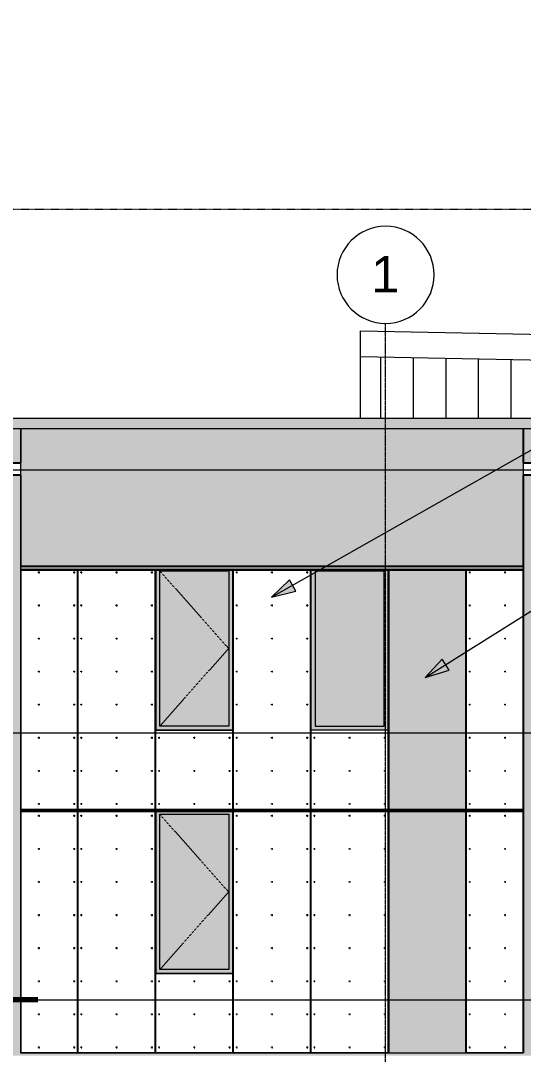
# Model space of a CAD drawing. Header units: inches. Extents: x 1750 to 8392, y -264 to 660.
# Drawn here: x 3301 to 3549, y 109 to 620 of the extents above; entities that cross this region are included whole.
import ezdxf

# ---------------------------------------------------------------- set-up
doc = ezdxf.new("R2010")
doc.units = ezdxf.units.IN
doc.header["$MEASUREMENT"] = 0
for name, pattern in [('Aligning Line 1_8_', [0.25, 0.125, -0.125]), ('Dash', [0.25, 0.125, -0.125]), ('Grid Line 1_2_', [0.875, 0.5, -0.125, 0.125, -0.125])]:
    doc.linetypes.add(name, pattern=pattern)
for name, color, linetype, lineweight in [('0-1', 7, 'Continuous', 5), ('A-AREA', 32, 'Continuous', 70), ('A-CLNG-1', 13, 'Continuous', 5), ('A-FLOR-LEVL-1', 51, 'Grid Line 1_2_', 9), ('A-GENM', 5, 'Continuous', 9), ('A-GLAZ-1', 151, 'Continuous', 9), ('A-GLAZ-HDLN', 1, 'Dash', 13), ('A-ROOF-1', 132, 'Continuous', 9), ('A-WALL-2', 113, 'Continuous', 9), ('A-WALL-PATT-1', 111, 'Continuous', 9), ('G-ANNO-SYMB', 111, 'Aligning Line 1_8_', 9), ('G-ANNO-SYMB-1', 147, 'Aligning Line 1_8_', 9), ('G-ANNO-TEXT', 231, 'Continuous', 9), ('S-FNDN-1', 32, 'Continuous', 9), ('S-GRID-1', 1, 'Grid Line 1_2_', 9), ('S-GRID-IDEN', 1, 'Continuous', 9)]:
    doc.layers.add(name, color=color, linetype=linetype, lineweight=lineweight)
doc.styles.add('Arial_1', font='arial.ttf', dxfattribs={"height": 18})

# ---------------------------------------------------------------- blocks, each defined once
blk = doc.blocks.new('CTR - 1st Phase - Common Walls_rvt-1-BUILDING ELEVATION - EAST')
at = {"layer": 'A-FLOR-LEVL-1'}
for p, q in [((1830.2, 398), (4168.71, 398)), ((1830.2, 268), (4168.71, 268)), ((1830.2, 136), (4168.71, 136))]:
    blk.add_line(p, q, dxfattribs=at)
at = {"layer": 'G-ANNO-SYMB-1'}
for q in [(4072.04, 526.95), (4071.96, 526.95)]:
    blk.add_line((1926.86, 526.95), q, dxfattribs=at)
blk = doc.blocks.new('CTR - 1st Phase -Stairs _ Elevators_rvt-1-BUILDING ELEVATION - EAST')
at = {"layer": 'A-FLOR-LEVL-1'}
for p, q in [((1830.2, 398), (4168.71, 398)), ((1830.2, 268), (4168.71, 268)), ((1830.2, 136), (4168.71, 136))]:
    blk.add_line(p, q, dxfattribs=at)
at = {"layer": 'G-ANNO-SYMB-1'}
blk.add_line((1926.86, 526.95), (4071.96, 526.95), dxfattribs=at)
blk = doc.blocks.new('Basic Wall _ EXT - FIBER CEMENT - LARGE - ___-2505162-BUILDING ELEVATION - EAST')
at = {"layer": 'A-WALL-2'}
blk.add_hatch(color=256, dxfattribs=at).paths.add_polyline_path([(3405.74, 229.15), (3549.34, 229.15), (3549.34, 229.73), (3300.91, 229.72), (3300.91, 229.15), (3405.13, 229.15)], flags=0)
for p, q in [((3300.91, 229.15), (3300.91, 229.73)), ((3300.91, 229.73), (3549.34, 229.73)), ((3300.91, 229.15), (3549.34, 229.15)), ((3549.34, 229.73), (3549.34, 229.15))]:
    blk.add_line(p, q, dxfattribs=at)
blk = doc.blocks.new('Basic Wall _ EXT - FIBER CEMENT - LARGE - ___-2162455-BUILDING ELEVATION - EAST')
at = {"layer": 'A-WALL-2'}
for points in [[(3549.34, 349.02), (3549.34, 350.35), (3300.91, 350.35), (3300.91, 349.02), (3549.02, 349.02)], [(3549.34, 348.68), (3549.34, 349.02), (3300.91, 349.02), (3300.91, 348.68), (3548.94, 348.68)], [(3300.91, 348.55), (3549.34, 348.59), (3549.34, 348.68), (3300.91, 348.64), (3300.91, 348.56)]]:
    blk.add_hatch(color=256, dxfattribs=at).paths.add_polyline_path(points, flags=0)
for p, q in [((3300.91, 349.02), (3300.91, 350.35)), ((3300.91, 350.35), (3549.34, 350.35)), ((3300.91, 348.68), (3300.91, 349.02)), ((3300.91, 349.02), (3549.34, 349.02)), ((3300.91, 348.55), (3300.91, 348.68)), ((3300.91, 348.53), (3300.91, 348.55)), ((3300.91, 348.51), (3300.91, 348.53)), ((3300.91, 348.51), (3549.34, 348.51)), ((3549.34, 350.35), (3549.34, 349.02)), ((3549.34, 349.02), (3549.34, 348.68)), ((3549.34, 348.68), (3549.34, 348.55)), ((3549.34, 348.55), (3549.34, 348.53)), ((3549.34, 348.53), (3549.34, 348.51))]:
    blk.add_line(p, q, dxfattribs=at)
blk = doc.blocks.new('Basic Wall _ EXT - FIBER CEMENT - SMALL - ___-2145929-BUILDING ELEVATION - EAST')
at = {"layer": 'A-WALL-2'}
blk.add_hatch(color=256, dxfattribs=at).paths.add_polyline_path([(2061.36, 418.54), (3867.29, 418.54), (3867.29, 423.66), (2061.36, 423.66)], flags=0)
for p, q in [((2061.36, 423.66), (3867.29, 423.66)), ((2061.36, 418.54), (3867.29, 418.54))]:
    blk.add_line(p, q, dxfattribs=at)
blk = doc.blocks.new('_THE_ WINDOW _ DOOR - Window - 3rd Floor-V2-BUILDING ELEVATION - EAST')
at = {"layer": 'A-GLAZ-1'}
h = blk.add_hatch(color=256, dxfattribs=at)
h.paths.add_polyline_path([(3369.71, 269.37), (3405.74, 269.37), (3405.74, 348.51), (3367.71, 348.51), (3367.71, 269.37), (3368.15, 269.37)], flags=0)
h.paths.add_polyline_path([(3401.67, 271.37), (3369.71, 271.37), (3369.71, 348.12), (3403.74, 348.12), (3403.74, 271.37)], flags=0)
blk.add_hatch(color=256, dxfattribs=at).paths.add_polyline_path([(3403.74, 271.37), (3403.74, 348.12), (3369.71, 348.12), (3369.71, 271.37), (3401.67, 271.37)], flags=0)
for p, q in [((3367.71, 348.52), (3367.71, 269.37)), ((3369.71, 271.37), (3369.71, 348.12)), ((3369.71, 348.12), (3403.74, 348.12)), ((3403.74, 348.12), (3403.74, 271.37)), ((3405.74, 269.37), (3405.74, 348.53)), ((3403.74, 271.37), (3369.71, 271.37)), ((3367.71, 269.37), (3405.74, 269.37))]:
    blk.add_line(p, q, dxfattribs=at)
at = {"layer": 'A-GLAZ-HDLN'}
for p, q in [((3403.74, 309.75), (3369.71, 348.12)), ((3369.71, 271.37), (3403.74, 309.75))]:
    blk.add_line(p, q, dxfattribs=at)
blk = doc.blocks.new('_THE_ WINDOW _ DOOR - Window - 2nd Floor-2480464-BUILDING ELEVATION - EAST')
at = {"layer": 'A-GLAZ-1'}
h = blk.add_hatch(color=256, dxfattribs=at)
h.paths.add_polyline_path([(2868.51, 149), (2906.54, 149), (2906.54, 229.15), (2868.51, 229.15), (2868.51, 154.51)], flags=0)
h.paths.add_polyline_path([(2890.51, 151), (2870.51, 151), (2870.51, 227.75), (2904.54, 227.75), (2904.54, 151), (2898.89, 151)], flags=0)
blk.add_hatch(color=256, dxfattribs=at).paths.add_polyline_path([(2904.54, 151), (2904.54, 227.75), (2870.51, 227.75), (2870.51, 151), (2898.89, 151)], flags=0)
for p, q in [((2868.51, 229.15), (2868.51, 149)), ((2870.51, 151), (2870.51, 227.75)), ((2870.51, 227.75), (2904.54, 227.75)), ((2904.54, 227.75), (2904.54, 151)), ((2906.54, 149), (2906.54, 229.15)), ((2868.51, 149), (2906.54, 149)), ((2904.54, 151), (2870.51, 151))]:
    blk.add_line(p, q, dxfattribs=at)
at = {"layer": 'A-GLAZ-HDLN'}
for p, q in [((2904.54, 189.37), (2870.51, 227.75)), ((2870.51, 151), (2904.54, 189.37))]:
    blk.add_line(p, q, dxfattribs=at)
blk = doc.blocks.new('Perforated Panel at Magic-Pak - hvac panel - 2nd floor-2505073-BUILDING ELEVATION - EAST')
at = {"layer": 'A-GLAZ-1'}
h = blk.add_hatch(dxfattribs=at)
h.set_pattern_fill('FP_11', color=256, style=0, pattern_type=2)
h.set_pattern_definition([(180, (2849.124, 169.75), (-1, 1), [0.5, -1.5]), (90, (2848.874, 169.5), (1, 1), [0.5, -1.5])])
h.paths.add_polyline_path([(2830.11, 109.75), (2868.14, 109.75), (2868.14, 229.15), (2830.11, 229.15), (2830.11, 112.25)], flags=0)
for p, q in [((2830.11, 229.15), (2830.11, 109.75)), ((2868.14, 109.75), (2868.14, 229.15)), ((2830.11, 109.75), (2868.14, 109.75))]:
    blk.add_line(p, q, dxfattribs=at)
blk = doc.blocks.new('_THE_ WINDOW _ DOOR - Window - 3rd Floor - Fixed-V1-BUILDING ELEVATION - EAST')
at = {"layer": 'A-GLAZ-1'}
h = blk.add_hatch(color=256, dxfattribs=at)
h.paths.add_polyline_path([(3211.74, 269.37), (3213.74, 269.37), (3213.74, 348.51), (3175.71, 348.51), (3175.71, 269.37), (3200.56, 269.37)], flags=0)
h.paths.add_polyline_path([(3211.74, 271.37), (3177.71, 271.37), (3177.71, 348.12), (3211.74, 348.12), (3211.74, 274.84)], flags=0)
blk.add_hatch(color=256, dxfattribs=at).paths.add_polyline_path([(3177.71, 271.37), (3211.74, 271.37), (3211.74, 348.12), (3177.71, 348.12), (3177.71, 305.4)], flags=0)
for p, q in [((3175.71, 269.37), (3175.71, 348.53)), ((3177.71, 348.12), (3177.71, 271.37)), ((3177.71, 348.12), (3211.74, 348.12)), ((3211.74, 271.37), (3211.74, 348.12)), ((3213.74, 348.52), (3213.74, 269.37)), ((3177.71, 271.37), (3211.74, 271.37)), ((3213.74, 269.37), (3175.71, 269.37))]:
    blk.add_line(p, q, dxfattribs=at)
blk = doc.blocks.new('Family1 - SCUPPER-V19-BUILDING ELEVATION - EAST')
at = {"layer": 'A-GENM'}
for points in [[(2369.44, 401.5), (2369.44, 418.54), (2369.31, 418.54), (2369.31, 401.5)], [(2369.44, 401.5), (2379.19, 401.5), (2379.19, 418.54), (2369.44, 418.54), (2369.44, 401.5)], [(2379.31, 401.5), (2379.31, 418.54), (2379.19, 418.54), (2379.19, 401.5)], [(2369.44, 109.75), (2369.44, 395.5), (2369.31, 395.5), (2369.31, 109.75)], [(2369.44, 109.87), (2379.19, 109.87), (2379.19, 395.5), (2369.44, 395.5), (2369.44, 112)], [(2379.31, 109.75), (2379.31, 395.5), (2379.19, 395.5), (2379.19, 109.75)]]:
    blk.add_hatch(color=256, dxfattribs=at).paths.add_polyline_path(points, flags=0)
h = blk.add_hatch(color=256, dxfattribs=at)
h.paths.add_polyline_path([(2369.31, 395.5), (2379.31, 395.5), (2379.31, 401.5), (2369.31, 401.5), (2369.31, 395.62)], flags=0)
h.paths.add_polyline_path([(2379.19, 395.62), (2369.44, 395.62), (2369.44, 401.37), (2379.19, 401.37)], flags=0)
for p, q in [((2369.31, 418.54), (2369.31, 401.5)), ((2369.44, 418.54), (2369.44, 401.5)), ((2379.19, 418.54), (2379.19, 401.5)), ((2379.31, 418.54), (2379.31, 401.5)), ((2369.31, 401.5), (2369.31, 395.5)), ((2379.31, 401.5), (2369.31, 401.5)), ((2369.44, 401.37), (2379.19, 401.37)), ((2369.44, 395.62), (2369.44, 401.37)), ((2379.19, 401.37), (2379.19, 395.62)), ((2379.31, 395.5), (2379.31, 401.5)), ((2369.31, 395.5), (2369.31, 350.35)), ((2369.31, 395.5), (2379.31, 395.5)), ((2379.19, 395.62), (2369.44, 395.62)), ((2369.44, 395.5), (2369.44, 109.75)), ((2379.19, 395.5), (2379.19, 109.75)), ((2379.31, 395.5), (2379.31, 350.35)), ((2369.31, 348.52), (2369.31, 229.73)), ((2379.31, 348.52), (2379.31, 229.73)), ((2369.31, 229.15), (2369.31, 109.75)), ((2379.31, 229.15), (2379.31, 109.75)), ((2369.44, 109.75), (2369.31, 109.75)), ((2379.31, 109.75), (2379.19, 109.75))]:
    blk.add_line(p, q, dxfattribs=at)
blk = doc.blocks.new('Perforated Panel at Magic-Pak - hvac panel - 3rd floor-V21-BUILDING ELEVATION - EAST')
at = {"layer": 'A-GLAZ-1'}
h = blk.add_hatch(dxfattribs=at)
h.set_pattern_fill('FP_31', color=256, style=0, pattern_type=2)
h.set_pattern_definition([(180, (3501.924, 290.125), (-1, 1), [0.5, -1.5]), (90, (3501.674, 289.875), (1, 1), [0.5, -1.5])])
h.paths.add_polyline_path([(3520.94, 230.12), (3520.94, 348.51), (3482.91, 348.51), (3482.91, 230.12)], flags=0)
for p, q in [((3482.91, 348.52), (3482.91, 230.12)), ((3520.94, 230.12), (3520.94, 348.52)), ((3482.91, 230.12), (3520.94, 230.12))]:
    blk.add_line(p, q, dxfattribs=at)
blk = doc.blocks.new('Grid - Grid Head - Circle-50561-BUILDING ELEVATION - EAST')
at = {"layer": 'S-GRID-IDEN'}
for start, end in [(0, 180), (180, 360)]:
    blk.add_arc((3481.32, 494.5), 24, start, end, dxfattribs=at)

msp = doc.modelspace()

# ---------------------------------------------------------------- hatches: boundary and pattern name
at = {"layer": 'A-CLNG-1'}
msp.add_hatch(color=256, dxfattribs=at).paths.add_polyline_path([(2638.1248, 108.375), (3860.4737, 108.375), (3860.4737, 109.75), (3559.2112, 109.75), (3559.2112, 109.875), (3549.4612, 109.875), (3549.4612, 109.75), (3300.7862, 109.75), (3300.7862, 109.875), (3291.0362, 109.875), (3291.0362, 109.75), (2944.8112, 109.75), (2944.8112, 109.875), (2935.0612, 109.875), (2935.0612, 109.75), (2647.9862, 109.75), (2647.9862, 109.875), (2638.2362, 109.875), (2638.2362, 109.75), (2637.6737, 109.75), (2637.6737, 108.375), (2638.1112, 108.375)], flags=0)
at = {"layer": 'A-WALL-PATT-1'}
h = msp.add_hatch(dxfattribs=at)
h.set_pattern_fill('FP_37', color=256, style=0, pattern_type=2)
h.set_pattern_definition([(90, (3591.574, 398), (-16.082, 1e-15), [])])
h.paths.add_polyline_path([(3549.3362, 423.6634), (3595.8237, 423.6634), (3595.8237, 446), (3595.3237, 446), (3595.3237, 451.3646), (3477.3237, 453.8229), (3477.3237, 423.6634), (3548.3126, 423.6634)], flags=0)
h = msp.add_hatch(dxfattribs=at)
h.set_pattern_fill('FP_4', color=256, style=0, pattern_type=2)
h.set_pattern_definition([(0, (3868.28, 121.404), (-38.4, 76.8), [0.392, -38.007]), (0, (3868.28, 121.796), (-38.4, 76.8), [0.392, -38.007]), (0, (3868.28, 131.004), (-38.4, 76.8), [0.392, -38.007]), (0, (3868.28, 131.396), (-38.4, 76.8), [0.392, -38.007]), (0, (3868.28, 140.604), (-38.4, 76.8), [0.392, -38.007]), (0, (3868.28, 140.996), (-38.4, 76.8), [0.392, -38.007]), (0, (3868.28, 150.204), (-38.4, 76.8), [0.392, -38.007]), (0, (3868.28, 150.596), (-38.4, 76.8), [0.392, -38.007]), (0, (3868.28, 159.804), (-38.4, 76.8), [0.392, -38.007]), (0, (3868.28, 160.196), (-38.4, 76.8), [0.392, -38.007]), (0, (3868.28, 169.404), (-38.4, 76.8), [0.392, -38.007]), (0, (3868.28, 169.796), (-38.4, 76.8), [0.392, -38.007]), (0, (3868.28, 179.004), (-38.4, 76.8), [0.392, -38.007]), (0, (3868.28, 179.396), (-38.4, 76.8), [0.392, -38.007]), (0, (3868.28, 188.604), (-38.4, 76.8), [0.392, -38.007]), (0, (3868.28, 188.996), (-38.4, 76.8), [0.392, -38.007]), (0, (3903.18, 121.404), (-38.4, 76.8), [0.392, -38.007]), (0, (3903.18, 121.796), (-38.4, 76.8), [0.392, -38.007]), (0, (3903.18, 131.004), (-38.4, 76.8), [0.392, -38.007]), (0, (3903.18, 131.396), (-38.4, 76.8), [0.392, -38.007]), (0, (3903.18, 140.604), (-38.4, 76.8), [0.392, -38.007]), (0, (3903.18, 140.996), (-38.4, 76.8), [0.392, -38.007]), (0, (3903.18, 150.204), (-38.4, 76.8), [0.392, -38.007]), (0, (3903.18, 150.596), (-38.4, 76.8), [0.392, -38.007]), (0, (3903.18, 159.804), (-38.4, 76.8), [0.392, -38.007]), (0, (3903.18, 160.196), (-38.4, 76.8), [0.392, -38.007]), (0, (3903.18, 169.404), (-38.4, 76.8), [0.392, -38.007]), (0, (3903.18, 169.796), (-38.4, 76.8), [0.392, -38.007]), (0, (3903.18, 179.004), (-38.4, 76.8), [0.392, -38.007]), (0, (3903.18, 179.396), (-38.4, 76.8), [0.392, -38.007]), (0, (3903.18, 188.604), (-38.4, 76.8), [0.392, -38.007]), (0, (3903.18, 188.996), (-38.4, 76.8), [0.392, -38.007]), (90, (3866.536, 116.8), (-38.4, 2e-15), [76.8, 0, 0, 0]), (90, (3866.91, 116.8), (-38.4, 2e-15), [76.8, 0, 0, 0]), (90, (3868.277, 121.404), (-38.4, 2e-15), [0.392, -76.407]), (90, (3868.277, 131.004), (-38.4, 2e-15), [0.392, -76.407]), (90, (3868.277, 140.604), (-38.4, 2e-15), [0.392, -76.407]), (90, (3868.277, 150.204), (-38.4, 2e-15), [0.392, -76.407]), (90, (3868.277, 159.804), (-38.4, 2e-15), [0.392, -76.407]), (90, (3868.277, 169.404), (-38.4, 2e-15), [0.392, -76.407]), (90, (3868.277, 179.004), (-38.4, 2e-15), [0.392, -76.407]), (90, (3868.277, 188.604), (-38.4, 2e-15), [0.392, -76.407]), (90, (3868.67, 121.404), (-38.4, 2e-15), [0.392, -76.407]), (90, (3868.67, 131.004), (-38.4, 2e-15), [0.392, -76.407]), (90, (3868.67, 140.604), (-38.4, 2e-15), [0.392, -76.407]), (90, (3868.67, 150.204), (-38.4, 2e-15), [0.392, -76.407]), (90, (3868.67, 159.804), (-38.4, 2e-15), [0.392, -76.407]), (90, (3868.67, 169.404), (-38.4, 2e-15), [0.392, -76.407]), (90, (3868.67, 179.004), (-38.4, 2e-15), [0.392, -76.407]), (90, (3868.67, 188.604), (-38.4, 2e-15), [0.392, -76.407]), (90, (3903.177, 121.404), (-38.4, 2e-15), [0.392, -76.407]), (90, (3903.177, 131.004), (-38.4, 2e-15), [0.392, -76.407]), (90, (3903.177, 140.604), (-38.4, 2e-15), [0.392, -76.407]), (90, (3903.177, 150.204), (-38.4, 2e-15), [0.392, -76.407]), (90, (3903.177, 159.804), (-38.4, 2e-15), [0.392, -76.407]), (90, (3903.177, 169.404), (-38.4, 2e-15), [0.392, -76.407]), (90, (3903.177, 179.004), (-38.4, 2e-15), [0.392, -76.407]), (90, (3903.177, 188.604), (-38.4, 2e-15), [0.392, -76.407]), (90, (3903.57, 121.404), (-38.4, 2e-15), [0.392, -76.407]), (90, (3903.57, 131.004), (-38.4, 2e-15), [0.392, -76.407]), (90, (3903.57, 140.604), (-38.4, 2e-15), [0.392, -76.407]), (90, (3903.57, 150.204), (-38.4, 2e-15), [0.392, -76.407]), (90, (3903.57, 159.804), (-38.4, 2e-15), [0.392, -76.407]), (90, (3903.57, 169.404), (-38.4, 2e-15), [0.392, -76.407]), (90, (3903.57, 179.004), (-38.4, 2e-15), [0.392, -76.407]), (90, (3903.57, 188.604), (-38.4, 2e-15), [0.392, -76.407]), (180, (3904.936, 116.8), (-38.4, 76.8), [38.025, -0.375]), (180, (3904.936, 126.4), (-38.4, 76.8), [38.025, -0.375]), (180, (3904.936, 136), (-38.4, 76.8), [38.025, -0.375]), (180, (3904.936, 145.6), (-38.4, 76.8), [38.025, -0.375]), (180, (3904.936, 155.2), (-38.4, 76.8), [38.025, -0.375]), (180, (3904.936, 164.8), (-38.4, 76.8), [38.025, -0.375]), (180, (3904.936, 174.4), (-38.4, 76.8), [38.025, -0.375]), (180, (3904.936, 184), (-38.4, 76.8), [38.025, -0.375])])
h.paths.add_polyline_path([(2067.9237, 350.5), (2369.3112, 350.5), (2369.3112, 418.5388), (2067.9237, 418.5388), (2067.9237, 366.5291)], flags=0)
h.paths.add_polyline_path([(3502.2248, 350.5), (3549.3362, 350.5), (3549.3362, 418.5388), (3300.9112, 418.5388), (3300.9112, 350.5), (3468.7065, 350.5)], flags=0)
h.paths.add_polyline_path([(3559.3362, 350.5), (3860.7237, 350.5), (3860.7237, 418.5388), (3559.3362, 418.5388), (3559.3362, 355.0685)], flags=0)
h.paths.add_polyline_path([(2965.9308, 350.5), (3290.9112, 350.5), (3290.9112, 418.5388), (2944.9362, 418.5388), (2944.9362, 350.5), (2949.1716, 350.5)], flags=0)
h.paths.add_polyline_path([(2379.3593, 350.5), (2638.1112, 350.5), (2638.1112, 418.5388), (2379.3112, 418.5388), (2379.3112, 350.5)], flags=0)
h.paths.add_polyline_path([(2934.9362, 350.5), (2934.9362, 418.5388), (2648.1112, 418.5388), (2648.1112, 350.5), (2932.4125, 350.5)], flags=0)
h = msp.add_hatch(dxfattribs=at)
h.set_pattern_fill('FP_2', color=256, style=0, pattern_type=2)
h.set_pattern_definition([(0, (3868.28, 112.3), (-38.4, 120.375), [0.392, -38.007]), (0, (3868.28, 112.7), (-38.4, 120.375), [0.392, -38.007]), (0, (3868.28, 128.66), (-38.4, 120.375), [0.392, -38.007]), (0, (3868.28, 129.05), (-38.4, 120.375), [0.392, -38.007]), (0, (3868.28, 145.02), (-38.4, 120.375), [0.392, -38.007]), (0, (3868.28, 145.41), (-38.4, 120.375), [0.392, -38.007]), (0, (3868.28, 161.38), (-38.4, 120.375), [0.392, -38.007]), (0, (3868.28, 161.77), (-38.4, 120.375), [0.392, -38.007]), (0, (3868.28, 177.73), (-38.4, 120.375), [0.392, -38.007]), (0, (3868.28, 178.12), (-38.4, 120.375), [0.392, -38.007]), (0, (3868.28, 194.09), (-38.4, 120.375), [0.392, -38.007]), (0, (3868.28, 194.48), (-38.4, 120.375), [0.392, -38.007]), (0, (3868.28, 210.45), (-38.4, 120.375), [0.392, -38.007]), (0, (3868.28, 210.84), (-38.4, 120.375), [0.392, -38.007]), (0, (3868.28, 226.8), (-38.4, 120.375), [0.392, -38.007]), (0, (3868.28, 227.2), (-38.4, 120.375), [0.392, -38.007]), (0, (3885.73, 112.3), (-38.4, 120.375), [0.392, -38.007]), (0, (3885.73, 112.7), (-38.4, 120.375), [0.392, -38.007]), (0, (3885.73, 128.66), (-38.4, 120.375), [0.392, -38.007]), (0, (3885.73, 129.05), (-38.4, 120.375), [0.392, -38.007]), (0, (3885.73, 145.02), (-38.4, 120.375), [0.392, -38.007]), (0, (3885.73, 145.41), (-38.4, 120.375), [0.392, -38.007]), (0, (3885.73, 161.38), (-38.4, 120.375), [0.392, -38.007]), (0, (3885.73, 161.77), (-38.4, 120.375), [0.392, -38.007]), (0, (3885.73, 177.73), (-38.4, 120.375), [0.392, -38.007]), (0, (3885.73, 178.12), (-38.4, 120.375), [0.392, -38.007]), (0, (3885.73, 194.09), (-38.4, 120.375), [0.392, -38.007]), (0, (3885.73, 194.48), (-38.4, 120.375), [0.392, -38.007]), (0, (3885.73, 210.45), (-38.4, 120.375), [0.392, -38.007]), (0, (3885.73, 210.84), (-38.4, 120.375), [0.392, -38.007]), (0, (3885.73, 226.8), (-38.4, 120.375), [0.392, -38.007]), (0, (3885.73, 227.2), (-38.4, 120.375), [0.392, -38.007]), (0, (3903.18, 112.3), (-38.4, 120.375), [0.392, -38.007]), (0, (3903.18, 112.7), (-38.4, 120.375), [0.392, -38.007]), (0, (3903.18, 128.66), (-38.4, 120.375), [0.392, -38.007]), (0, (3903.18, 129.05), (-38.4, 120.375), [0.392, -38.007]), (0, (3903.18, 145.02), (-38.4, 120.375), [0.392, -38.007]), (0, (3903.18, 145.41), (-38.4, 120.375), [0.392, -38.007]), (0, (3903.18, 161.38), (-38.4, 120.375), [0.392, -38.007]), (0, (3903.18, 161.77), (-38.4, 120.375), [0.392, -38.007]), (0, (3903.18, 177.73), (-38.4, 120.375), [0.392, -38.007]), (0, (3903.18, 178.12), (-38.4, 120.375), [0.392, -38.007]), (0, (3903.18, 194.09), (-38.4, 120.375), [0.392, -38.007]), (0, (3903.18, 194.48), (-38.4, 120.375), [0.392, -38.007]), (0, (3903.18, 210.45), (-38.4, 120.375), [0.392, -38.007]), (0, (3903.18, 210.84), (-38.4, 120.375), [0.392, -38.007]), (0, (3903.18, 226.8), (-38.4, 120.375), [0.392, -38.007]), (0, (3903.18, 227.2), (-38.4, 120.375), [0.392, -38.007]), (90, (3866.536, 109.75), (-38.4, 2e-15), [120, -0.375]), (90, (3866.91, 109.75), (-38.4, 2e-15), [120, -0.375]), (90, (3868.277, 112.304), (-38.4, 2e-15), [0.392, -119.982]), (90, (3868.277, 128.66), (-38.4, 2e-15), [0.392, -119.982]), (90, (3868.277, 145.018), (-38.4, 2e-15), [0.392, -119.982]), (90, (3868.277, 161.375), (-38.4, 2e-15), [0.392, -119.982]), (90, (3868.277, 177.732), (-38.4, 2e-15), [0.392, -119.982]), (90, (3868.277, 194.09), (-38.4, 2e-15), [0.392, -119.982]), (90, (3868.277, 210.447), (-38.4, 2e-15), [0.392, -119.982]), (90, (3868.277, 226.804), (-38.4, 2e-15), [0.392, -119.982]), (90, (3868.67, 112.304), (-38.4, 2e-15), [0.392, -119.982]), (90, (3868.67, 128.66), (-38.4, 2e-15), [0.392, -119.982]), (90, (3868.67, 145.018), (-38.4, 2e-15), [0.392, -119.982]), (90, (3868.67, 161.375), (-38.4, 2e-15), [0.392, -119.982]), (90, (3868.67, 177.732), (-38.4, 2e-15), [0.392, -119.982]), (90, (3868.67, 194.09), (-38.4, 2e-15), [0.392, -119.982]), (90, (3868.67, 210.447), (-38.4, 2e-15), [0.392, -119.982]), (90, (3868.67, 226.804), (-38.4, 2e-15), [0.392, -119.982]), (90, (3885.727, 112.304), (-38.4, 2e-15), [0.392, -119.982]), (90, (3885.727, 128.66), (-38.4, 2e-15), [0.392, -119.982]), (90, (3885.727, 145.018), (-38.4, 2e-15), [0.392, -119.982]), (90, (3885.727, 161.375), (-38.4, 2e-15), [0.392, -119.982]), (90, (3885.727, 177.732), (-38.4, 2e-15), [0.392, -119.982]), (90, (3885.727, 194.09), (-38.4, 2e-15), [0.392, -119.982]), (90, (3885.727, 210.447), (-38.4, 2e-15), [0.392, -119.982]), (90, (3885.727, 226.804), (-38.4, 2e-15), [0.392, -119.982]), (90, (3886.12, 112.304), (-38.4, 2e-15), [0.392, -119.982]), (90, (3886.12, 128.66), (-38.4, 2e-15), [0.392, -119.982]), (90, (3886.12, 145.018), (-38.4, 2e-15), [0.392, -119.982]), (90, (3886.12, 161.375), (-38.4, 2e-15), [0.392, -119.982]), (90, (3886.12, 177.732), (-38.4, 2e-15), [0.392, -119.982]), (90, (3886.12, 194.09), (-38.4, 2e-15), [0.392, -119.982]), (90, (3886.12, 210.447), (-38.4, 2e-15), [0.392, -119.982]), (90, (3886.12, 226.804), (-38.4, 2e-15), [0.392, -119.982]), (90, (3903.177, 112.304), (-38.4, 2e-15), [0.392, -119.982]), (90, (3903.177, 128.66), (-38.4, 2e-15), [0.392, -119.982]), (90, (3903.177, 145.018), (-38.4, 2e-15), [0.392, -119.982]), (90, (3903.177, 161.375), (-38.4, 2e-15), [0.392, -119.982]), (90, (3903.177, 177.732), (-38.4, 2e-15), [0.392, -119.982]), (90, (3903.177, 194.09), (-38.4, 2e-15), [0.392, -119.982]), (90, (3903.177, 210.447), (-38.4, 2e-15), [0.392, -119.982]), (90, (3903.177, 226.804), (-38.4, 2e-15), [0.392, -119.982]), (90, (3903.57, 112.304), (-38.4, 2e-15), [0.392, -119.982]), (90, (3903.57, 128.66), (-38.4, 2e-15), [0.392, -119.982]), (90, (3903.57, 145.018), (-38.4, 2e-15), [0.392, -119.982]), (90, (3903.57, 161.375), (-38.4, 2e-15), [0.392, -119.982]), (90, (3903.57, 177.732), (-38.4, 2e-15), [0.392, -119.982]), (90, (3903.57, 194.09), (-38.4, 2e-15), [0.392, -119.982]), (90, (3903.57, 210.447), (-38.4, 2e-15), [0.392, -119.982]), (90, (3903.57, 226.804), (-38.4, 2e-15), [0.392, -119.982]), (180, (3904.94, 109.38), (-38.4, 120.375), [38.025, -0.375]), (180, (3904.94, 109.75), (-38.4, 120.375), [38.025, -0.375])])
h.paths.add_polyline_path([(3300.9112, 109.75), (3482.912, 109.75), (3482.912, 229.1487), (3405.7362, 229.1487), (3405.7362, 149), (3367.7112, 149), (3367.7112, 229.1487), (3300.9112, 229.1487), (3300.9112, 114.3953)], flags=0)
h.paths.add_polyline_path([(3520.9355, 109.75), (3549.3362, 109.75), (3549.3362, 229.1487), (3520.9355, 229.1487), (3520.9355, 112.25)], flags=0)
h.paths.add_polyline_path([(3482.912, 229.7542), (3549.3362, 229.7542), (3549.3362, 348.5081), (3520.9355, 348.5081), (3520.9355, 230.125), (3482.912, 230.125), (3482.9045, 348.5081), (3482.5362, 348.5081), (3482.5362, 269.375), (3444.5112, 269.375), (3444.5112, 348.5081), (3405.7362, 348.5081), (3405.7362, 269.375), (3367.7112, 269.375), (3367.7112, 348.5081), (3300.9112, 348.5081), (3300.9112, 229.7542), (3481.2032, 229.7542)], flags=0)
h.paths.add_polyline_path([(3444.5112, 350.3792), (3549.3362, 350.3792), (3549.3362, 350.5), (3300.9112, 350.5), (3300.9112, 350.3792), (3435.1881, 350.3792)], flags=0)
at = {"layer": 'G-ANNO-TEXT'}
for points in [[(3424.9289, 335.0407), (3436.9531, 338.1641), (3433.7805, 343.7578)], [(3500.8608, 295.3339), (3512.7301, 299.0025), (3509.3056, 304.4456)]]:
    msp.add_hatch(color=256, dxfattribs=at).paths.add_polyline_path(points, flags=0)

# ---------------------------------------------------------------- linework, layer by layer
at = {"layer": 'A-AREA'}
msp.add_line((3309.3737, 136), (3290.5362, 136), dxfattribs=at)
at = {"layer": 'A-FLOR-LEVL-1'}
for p, q in [((1830.9484, 398), (4167.9645, 398)), ((1830.9484, 268), (4167.9645, 268)), ((1830.9484, 136), (4167.9645, 136))]:
    msp.add_line(p, q, dxfattribs=at)
at = {"layer": 'A-ROOF-1'}
for p, q in [((3468.8237, 466.8778), (3595.3237, 464.2424)), ((3468.8237, 454), (3468.8237, 466.8778)), ((3595.3237, 451.3646), (3468.8237, 454))]:
    msp.add_line(p, q, dxfattribs=at)
at = {"layer": 'A-WALL-2'}
for p, q in [((3300.9112, 418.5388), (3300.9112, 401.4999)), ((3549.3362, 401.4999), (3549.3362, 418.5388)), ((3300.9112, 395.4999), (3300.9112, 350.3792)), ((3549.3362, 350.3792), (3549.3362, 395.4999)), ((3549.3362, 350.5), (3300.9112, 350.5)), ((3300.9112, 348.5165), (3300.9112, 229.7542)), ((3367.7112, 269.375), (3367.7112, 348.5201)), ((3405.7362, 348.5297), (3405.7362, 269.375)), ((3444.5112, 269.375), (3444.5112, 348.5297)), ((3482.5362, 348.5165), (3482.5362, 269.375)), ((3482.912, 230.125), (3482.912, 348.5165)), ((3520.9355, 348.5165), (3520.9355, 230.125)), ((3549.3362, 229.7542), (3549.3362, 348.5165)), ((3405.7362, 269.375), (3367.7112, 269.375)), ((3482.5362, 269.375), (3444.5112, 269.375)), ((3520.9355, 230.125), (3482.912, 230.125)), ((3300.9112, 229.1487), (3300.9112, 109.75)), ((3367.7112, 149), (3367.7112, 229.1487)), ((3405.7362, 229.1487), (3405.7362, 149)), ((3482.912, 109.75), (3482.912, 229.1487)), ((3520.9355, 229.1487), (3520.9355, 109.75)), ((3549.3362, 109.75), (3549.3362, 229.1487)), ((3405.7362, 149), (3367.7112, 149)), ((3300.9112, 109.75), (3482.912, 109.75)), ((3520.9355, 109.75), (3549.3362, 109.75))]:
    msp.add_line(p, q, dxfattribs=at)
at = {"layer": 'G-ANNO-SYMB'}
msp.add_line((1926.8612, 526.9531), (4072.0372, 526.9531), dxfattribs=at)
at = {"layer": 'G-ANNO-TEXT'}
for p, q in [((3424.9289, 335.0407), (3927.6533, 620.1803)), ((3500.8608, 295.3339), (3927.6533, 563.8467)), ((3433.7805, 343.7578), (3424.9289, 335.0407)), ((3436.9531, 338.1641), (3433.7805, 343.7578)), ((3424.9289, 335.0407), (3436.9531, 338.1641)), ((3509.3056, 304.4456), (3500.8608, 295.3339)), ((3512.7301, 299.0025), (3509.3056, 304.4456)), ((3500.8608, 295.3339), (3512.7301, 299.0025))]:
    msp.add_line(p, q, dxfattribs=at)
at = {"layer": 'S-FNDN-1'}
msp.add_line((3468.8237, 423.6634), (3468.8237, 454), dxfattribs=at)
at = {"layer": 'S-GRID-1'}
msp.add_line((3481.3237, -159.8356), (3481.3237, 470.5), dxfattribs=at)

# ---------------------------------------------------------------- block references
at = {"layer": '0-1'}
for name in ['CTR - 1st Phase - Common Walls_rvt-1-BUILDING ELEVATION - EAST', 'CTR - 1st Phase -Stairs _ Elevators_rvt-1-BUILDING ELEVATION - EAST']:
    msp.add_blockref(name, (0, 0), dxfattribs=at)
at = {"layer": 'A-GENM'}
for p in [(921.6, 0), (1180.025, 0)]:
    msp.add_blockref('Family1 - SCUPPER-V19-BUILDING ELEVATION - EAST', p, dxfattribs=at)
at = {"layer": 'A-GLAZ-1'}
for name, p in [('_THE_ WINDOW _ DOOR - Window - 3rd Floor-V2-BUILDING ELEVATION - EAST', (0, 0)), ('_THE_ WINDOW _ DOOR - Window - 3rd Floor - Fixed-V1-BUILDING ELEVATION - EAST', (268.8, 0)), ('Perforated Panel at Magic-Pak - hvac panel - 3rd floor-V21-BUILDING ELEVATION - EAST', (0, 0)), ('_THE_ WINDOW _ DOOR - Window - 2nd Floor-2480464-BUILDING ELEVATION - EAST', (499.2, 0)), ('Perforated Panel at Magic-Pak - hvac panel - 2nd floor-2505073-BUILDING ELEVATION - EAST', (652.8, 0))]:
    msp.add_blockref(name, p, dxfattribs=at)
at = {"layer": 'A-WALL-2'}
for name in ['Basic Wall _ EXT - FIBER CEMENT - SMALL - ___-2145929-BUILDING ELEVATION - EAST', 'Basic Wall _ EXT - FIBER CEMENT - LARGE - ___-2162455-BUILDING ELEVATION - EAST', 'Basic Wall _ EXT - FIBER CEMENT - LARGE - ___-2505162-BUILDING ELEVATION - EAST']:
    msp.add_blockref(name, (0, 0), dxfattribs=at)
at = {"layer": 'S-GRID-IDEN'}
msp.add_blockref('Grid - Grid Head - Circle-50561-BUILDING ELEVATION - EAST', (0, 0), dxfattribs=at)

# ---------------------------------------------------------------- texts
at = {"layer": 'S-GRID-IDEN', "insert": (3474.1947, 503.7879), "char_height": 18, "width": 16.968, "attachment_point": 1, "style": 'Arial_1'}
msp.add_mtext('1', dxfattribs=at)

doc.saveas('drawing.dxf')
